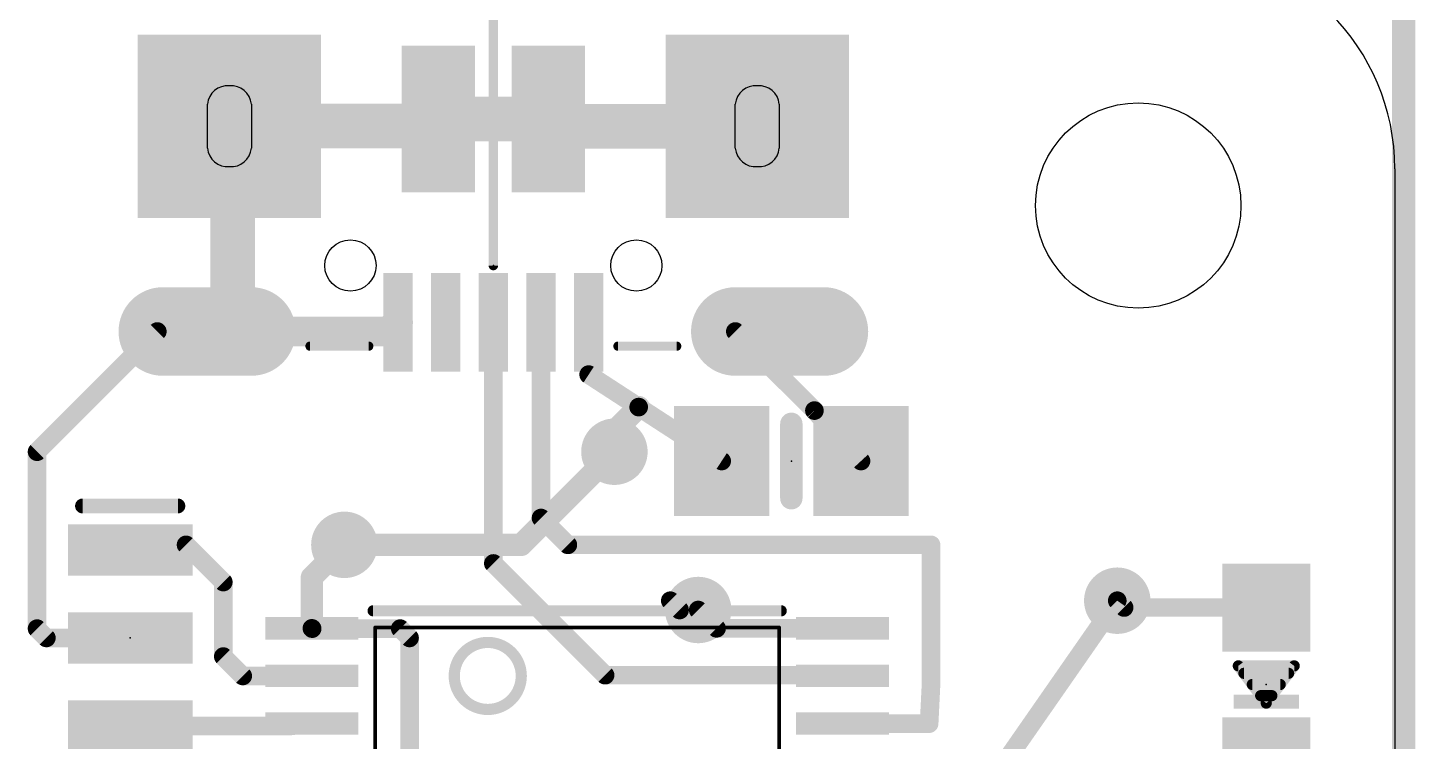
# Model space of a CAD drawing. Extents: x -9.8 to 65.3, y -0.3 to 69.2.
# Drawn here: x 46.35 to 65.28, y 45.71 to 55.44 of the extents above; entities that cross this region are included whole.
import ezdxf

# ---------------------------------------------------------------- set-up
doc = ezdxf.new("R2010")
doc.units = 0
for name, color, linetype in [('1', 12, 'CONTINUOUS'), ('16', 132, 'CONTINUOUS'), ('17', 110, 'CONTINUOUS'), ('18', 110, 'CONTINUOUS'), ('20', 53, 'CONTINUOUS'), ('21', 40, 'CONTINUOUS'), ('23', 40, 'CONTINUOUS'), ('47', 253, 'CONTINUOUS')]:
    doc.layers.add(name, color=color, linetype=linetype)

# ---------------------------------------------------------------- blocks, each defined once
blk = doc.blocks.new('RECT')
blk.add_solid([(-0.5, -0.5), (0.5, -0.5), (-0.5, 0.5), (0.5, 0.5)])
blk = doc.blocks.new('OFFSETP100')
at = {"const_width": 1}
blk.add_lwpolyline([(0, 0), (1, 0)], dxfattribs=at)
at = {"const_width": 0.5}
for points in [[(0, 0.25, 1), (0, -0.25)], [(1, -0.25, 1), (1, 0.25)]]:
    blk.add_lwpolyline(points, format="xyb", dxfattribs=at)
blk = doc.blocks.new('SQUAREP')
blk.add_solid([(-0.5, -0.5), (0.5, -0.5), (-0.5, 0.5), (0.5, 0.5)])
blk = doc.blocks.new('ROUNDV')
at = {"const_width": 0.5}
blk.add_lwpolyline([(0, -0.25, 1), (0, 0.25, 1), (0, -0.25)], format="xyb", dxfattribs=at)

msp = doc.modelspace()

# ---------------------------------------------------------------- linework, layer by layer
at = {"layer": '1'}
for points, const_width in [([(51.955, 54.197), (51.86, 54.102)], 0.6096), ([(51.955, 54.197), (53.455, 54.197)], 0.6096), ([(53.455, 54.197), (53.555, 54.097)], 0.6096), ([(49.022, 54.102), (49.149, 54.102)], 0.6096), ([(49.149, 51.553), (49.149, 54.102)], 0.6096), ([(51.86, 54.102), (49.149, 54.102)], 0.6096), ([(53.555, 54.097), (56.305, 54.097)], 0.6096), ([(49.405, 51.297), (49.149, 51.553)], 0.6096), ([(51.28, 51.297), (49.405, 51.297)], 0.4064), ([(51.405, 51.422), (51.28, 51.297)], 0.4064), ([(52.705, 51.422), (52.705, 48.133)], 0.254), ([(53.355, 51.422), (53.355, 48.753)], 0.254), ([(54.005, 51.422), (54.005, 50.709)], 0.254), ([(46.482, 49.657), (48.122, 51.297)], 0.254), ([(48.122, 51.297), (49.405, 51.297)], 0.254), ([(57.084, 50.218), (56.005, 51.297)], 0.254), ([(54.005, 50.709), (54.687, 50.2657)], 0.254), ([(54.687, 50.2657), (54.356, 49.9348)], 0.3048), ([(54.687, 50.2657), (55.819, 49.53)], 0.254), ([(57.719, 49.53), (57.084, 50.218)], 0.254), ([(54.356, 49.9348), (54.356, 49.657)], 0.3048), ([(46.482, 47.244), (46.482, 49.657)], 0.254), ([(53.355, 48.753), (53.721, 48.387)], 0.254), ([(48.514, 48.387), (47.568, 48.387)], 0.254), ([(47.568, 48.387), (47.752, 48.317)], 0.254), ([(49.022, 47.879), (48.514, 48.387)], 0.254), ([(50.673, 48.387), (50.2302, 47.9442)], 0.3048), ([(53.721, 48.387), (58.674, 48.387)], 0.254), ([(58.674, 48.387), (58.674, 46.482)], 0.254), ([(52.705, 48.133), (54.229, 46.609)], 0.254), ([(50.2302, 47.9442), (50.2302, 47.248)], 0.3048), ([(49.022, 46.863), (49.022, 47.879)], 0.254), ([(61.307, 47.532), (61.214, 47.625)], 0.254), ([(55.749, 47.248), (55.499, 47.498)], 0.254), ([(63.246, 47.532), (61.307, 47.532)], 0.254), ([(46.609, 47.117), (46.482, 47.244)], 0.254), ([(50.2342, 47.244), (50.2302, 47.248)], 0.254), ([(51.435, 47.244), (50.2342, 47.244)], 0.254), ([(51.562, 47.117), (51.435, 47.244)], 0.254), ([(57.4658, 47.248), (55.749, 47.248)], 0.254), ([(47.752, 47.117), (46.609, 47.117)], 0.254), ([(51.562, 45.466), (51.562, 47.117)], 0.254), ([(49.287, 46.598), (49.022, 46.863)], 0.254), ([(50.2302, 46.598), (49.287, 46.598)], 0.254), ([(54.229, 46.609), (57.2008, 46.609)], 0.254), ([(57.2008, 46.609), (57.4658, 46.598)], 0.254), ([(58.674, 46.482), (58.648, 45.948)], 0.254), ([(47.752, 45.917), (49.9452, 45.917)], 0.254), ([(49.9452, 45.917), (50.2302, 45.948)], 0.254), ([(58.648, 45.948), (57.4658, 45.948)], 0.254)]:
    msp.add_lwpolyline(points, dxfattribs=dict(at, const_width=const_width))
for points, const_width in [([(51.955, 54.3494, 1), (51.955, 54.0446)], 0.3048), ([(52.0628, 54.0892, 1), (51.8472, 54.3048)], 0.3048), ([(53.5628, 54.3048, 1), (53.3472, 54.0892)], 0.3048), ([(53.455, 54.0446, 1), (53.455, 54.3494)], 0.3048), ([(49.022, 54.2544, 1), (49.022, 53.9496)], 0.3048), ([(49.3014, 54.102, 1), (48.9966, 54.102)], 0.3048), ([(49.149, 54.2544, 1), (49.149, 53.9496)], 0.3048), ([(49.149, 53.9496, 1), (49.149, 54.2544)], 0.3048), ([(51.7522, 54.2098, 1), (51.9678, 53.9942)], 0.3048), ([(51.86, 53.9496, 1), (51.86, 54.2544)], 0.3048), ([(53.555, 54.2494, 1), (53.555, 53.9446)], 0.3048), ([(53.4472, 53.9892, 1), (53.6628, 54.2048)], 0.3048), ([(56.305, 53.9446, 1), (56.305, 54.2494)], 0.3048), ([(49.2568, 51.6608, 1), (49.0412, 51.4452)], 0.3048), ([(48.9966, 51.553, 1), (49.3014, 51.553)], 0.3048), ([(49.2972, 51.1892, 1), (49.5128, 51.4048)], 0.3048), ([(49.405, 51.3986, 1), (49.405, 51.1954)], 0.2032), ([(51.28, 51.1954, 1), (51.28, 51.3986)], 0.2032), ([(51.4768, 51.3502, 1), (51.3332, 51.4938)], 0.2032), ([(52.7685, 51.422, 1), (52.6415, 51.422)], 0.127), ([(53.4185, 51.422, 1), (53.2915, 51.422)], 0.127), ([(54.0685, 51.422, 1), (53.9415, 51.422)], 0.127), ([(48.122, 51.3605, 1), (48.122, 51.2335)], 0.127), ([(48.1669, 51.2521, 1), (48.0771, 51.3419)], 0.127), ([(49.405, 51.2335, 1), (49.405, 51.3605)], 0.127), ([(51.2082, 51.3688, 1), (51.3518, 51.2252)], 0.2032), ([(56.0499, 51.3419, 1), (55.9601, 51.2521)], 0.127), ([(54.0396, 50.7622, 1), (53.9704, 50.6558)], 0.127), ([(53.9415, 50.709, 1), (54.0685, 50.709)], 0.127), ([(54.7409, 50.2119, 1), (54.6331, 50.3196)], 0.1524), ([(54.7216, 50.319, 1), (54.6524, 50.2125)], 0.127), ([(54.6524, 50.2125, 1), (54.7216, 50.319)], 0.127), ([(57.1307, 50.2611, 1), (57.0373, 50.1749)], 0.127), ([(57.0391, 50.1731, 1), (57.1289, 50.2629)], 0.127), ([(54.4322, 49.9348, 1), (54.2798, 49.9348)], 0.1524), ([(54.3021, 49.9886, 1), (54.4099, 49.8809)], 0.1524), ([(46.5455, 49.657, 1), (46.4185, 49.657)], 0.127), ([(46.4371, 49.7019, 1), (46.5269, 49.6121)], 0.127), ([(54.2798, 49.657, 1), (54.4322, 49.657)], 0.1524), ([(55.7844, 49.4768, 1), (55.8536, 49.5832)], 0.127), ([(57.6723, 49.4869, 1), (57.7657, 49.5731)], 0.127), ([(53.3999, 48.7979, 1), (53.3101, 48.7081)], 0.127), ([(53.2915, 48.753, 1), (53.4185, 48.753)], 0.127), ([(47.5906, 48.4464, 1), (47.5454, 48.3276)], 0.127), ([(47.568, 48.4505, 1), (47.568, 48.3235)], 0.127), ([(48.5589, 48.4319, 1), (48.4691, 48.3421)], 0.127), ([(48.514, 48.3235, 1), (48.514, 48.4505)], 0.127), ([(50.7269, 48.3331, 1), (50.6191, 48.4409)], 0.1524), ([(53.721, 48.4505, 1), (53.721, 48.3235)], 0.127), ([(53.6761, 48.3421, 1), (53.7659, 48.4319)], 0.127), ([(58.7375, 48.387, 1), (58.6105, 48.387)], 0.127), ([(58.674, 48.3235, 1), (58.674, 48.4505)], 0.127), ([(47.7294, 48.2576, 1), (47.7746, 48.3764)], 0.127), ([(52.7499, 48.1779, 1), (52.6601, 48.0881)], 0.127), ([(50.3064, 47.9442, 1), (50.154, 47.9442)], 0.1524), ([(50.1763, 47.9981, 1), (50.2841, 47.8903)], 0.1524), ([(52.6415, 48.133, 1), (52.7685, 48.133)], 0.127), ([(49.0855, 47.879, 1), (48.9585, 47.879)], 0.127), ([(48.9771, 47.8341, 1), (49.0669, 47.9239)], 0.127), ([(61.2589, 47.6699, 1), (61.1691, 47.5801)], 0.127), ([(55.5439, 47.5429, 1), (55.4541, 47.4531)], 0.127), ([(61.307, 47.5955, 1), (61.307, 47.4685)], 0.127), ([(61.2621, 47.4871, 1), (61.3519, 47.5769)], 0.127), ([(63.246, 47.4685, 1), (63.246, 47.5955)], 0.127), ([(46.5269, 47.2889, 1), (46.4371, 47.1991)], 0.127), ([(46.4185, 47.244, 1), (46.5455, 47.244)], 0.127), ([(50.154, 47.248, 1), (50.3064, 47.248)], 0.1524), ([(50.2751, 47.2929, 1), (50.1853, 47.2031)], 0.127), ([(50.2342, 47.3075, 1), (50.2342, 47.1805)], 0.127), ([(50.1893, 47.1991, 1), (50.2791, 47.2889)], 0.127), ([(51.4799, 47.2889, 1), (51.3901, 47.1991)], 0.127), ([(51.435, 47.1805, 1), (51.435, 47.3075)], 0.127), ([(55.749, 47.3115, 1), (55.749, 47.1845)], 0.127), ([(55.7041, 47.2031, 1), (55.7939, 47.2929)], 0.127), ([(57.4658, 47.1845, 1), (57.4658, 47.3115)], 0.127), ([(46.609, 47.1805, 1), (46.609, 47.0535)], 0.127), ([(46.5641, 47.0721, 1), (46.6539, 47.1619)], 0.127), ([(47.752, 47.0535, 1), (47.752, 47.1805)], 0.127), ([(51.6255, 47.117, 1), (51.4985, 47.117)], 0.127), ([(51.5171, 47.0721, 1), (51.6069, 47.1619)], 0.127), ([(49.0669, 46.9079, 1), (48.9771, 46.8181)], 0.127), ([(48.9585, 46.863, 1), (49.0855, 46.863)], 0.127), ([(49.287, 46.6615, 1), (49.287, 46.5345)], 0.127), ([(49.2421, 46.5531, 1), (49.3319, 46.6429)], 0.127), ([(50.2302, 46.5345, 1), (50.2302, 46.6615)], 0.127), ([(54.229, 46.6725, 1), (54.229, 46.5455)], 0.127), ([(54.1841, 46.5641, 1), (54.2739, 46.6539)], 0.127), ([(57.2034, 46.6724, 1), (57.1982, 46.5456)], 0.127), ([(57.2008, 46.5455, 1), (57.2008, 46.6725)], 0.127), ([(57.4632, 46.5346, 1), (57.4684, 46.6614)], 0.127), ([(58.7374, 46.4789, 1), (58.6106, 46.4851)], 0.127), ([(58.6105, 46.482, 1), (58.7375, 46.482)], 0.127), ([(47.752, 45.9805, 1), (47.752, 45.8535)], 0.127), ([(49.9383, 45.9801, 1), (49.9521, 45.8539)], 0.127), ([(49.9452, 45.8535, 1), (49.9452, 45.9805)], 0.127), ([(50.2371, 45.8849, 1), (50.2233, 46.0111)], 0.127), ([(57.4658, 46.0115, 1), (57.4658, 45.8845)], 0.127), ([(58.5846, 45.9511, 1), (58.7114, 45.9449)], 0.127), ([(58.648, 45.8845, 1), (58.648, 46.0115)], 0.127)]:
    msp.add_lwpolyline(points, format="xyb", dxfattribs=dict(at, const_width=const_width))
at = {"layer": '16'}
for points, const_width in [([(65.151, -0.127), (65.151, 57.023)], 0.254), ([(54.356, 49.657), (53.086, 48.387)], 0.3048), ([(53.086, 48.387), (50.673, 48.387)], 0.3048), ([(55.245, 47.498), (55.118, 47.625)], 0.254), ([(61.214, 47.625), (59.182, 44.704)], 0.254), ([(55.499, 47.498), (55.245, 47.498)], 0.254)]:
    msp.add_lwpolyline(points, dxfattribs=dict(at, const_width=const_width))
for points, const_width in [([(54.4099, 49.6031, 1), (54.3021, 49.7109)], 0.1524), ([(50.673, 48.4632, 1), (50.673, 48.3108)], 0.1524), ([(53.0321, 48.4409, 1), (53.1399, 48.3331)], 0.1524), ([(53.086, 48.3108, 1), (53.086, 48.4632)], 0.1524), ([(55.1629, 47.6699, 1), (55.0731, 47.5801)], 0.127), ([(61.2661, 47.5887, 1), (61.1619, 47.6613)], 0.127), ([(55.245, 47.5615, 1), (55.245, 47.4345)], 0.127), ([(55.2001, 47.4531, 1), (55.2899, 47.5429)], 0.127), ([(55.499, 47.4345, 1), (55.499, 47.5615)], 0.127)]:
    msp.add_lwpolyline(points, format="xyb", dxfattribs=dict(at, const_width=const_width))
at = {"layer": '20'}
for p, q in [((48.805, 53.797), (48.805, 54.397)), ((49.405, 54.397), (49.405, 53.797)), ((56.005, 53.797), (56.005, 54.397)), ((56.605, 54.397), (56.605, 53.797)), ((65, 53.515), (65, 3.015))]:
    msp.add_line(p, q, dxfattribs=at)
for centre, radius in [((61.5, 53.015), 1.4), ((50.755, 52.197), 0.35), ((54.655, 52.197), 0.35)]:
    msp.add_circle(centre, radius, dxfattribs=at)
for centre, radius, start, end in [((62, 53.515), 3, 0, 90), ((49.08, 54.372), 0.2761, 84.8056, 174.8056), ((49.13, 54.372), 0.2761, 5.1944, 95.1944), ((56.28, 54.372), 0.2761, 84.8056, 174.8056), ((56.33, 54.372), 0.2761, 5.1944, 95.1944), ((49.08, 53.822), 0.2761, 185.1944, 275.1944), ((49.13, 53.822), 0.2761, 264.8056, 354.8056), ((56.28, 53.822), 0.2761, 185.1944, 275.1944), ((56.33, 53.822), 0.2761, 264.8056, 354.8056)]:
    msp.add_arc(centre, radius, start, end, dxfattribs=at)
at = {"layer": '21'}
for points, const_width in [([(50.205, 51.1288, 1), (50.205, 51.0652)], 0.0635), ([(51.005, 51.0652, 1), (51.005, 51.1288)], 0.0635), ([(54.405, 51.1288, 1), (54.405, 51.0652)], 0.0635), ([(55.205, 51.0652, 1), (55.205, 51.1288)], 0.0635), ([(56.8452, 50.038, 1), (56.6928, 50.038)], 0.1524), ([(47.102, 48.9678, 1), (47.102, 48.8662)], 0.1016), ([(48.402, 48.8662, 1), (48.402, 48.9678)], 0.1016), ([(56.6928, 49.022, 1), (56.8452, 49.022)], 0.1524), ([(51.0652, 47.5257, 1), (51.0652, 47.4495)], 0.0762), ([(56.6308, 47.4495, 1), (56.6308, 47.5257)], 0.0762), ([(51.1065, 47.259, 1), (51.0811, 47.259)], 0.0254), ([(51.0938, 47.2717, 1), (51.0938, 47.2463)], 0.0254), ([(52.6288, 46.1414, 1), (52.6288, 47.0558, 1), (52.6288, 46.1414)], 0.1524), ([(56.6149, 47.259, 1), (56.5895, 47.259)], 0.0254), ([(56.6022, 47.2463, 1), (56.6022, 47.2717)], 0.0254), ([(62.865, 46.7741, 1), (62.865, 46.6979)], 0.0762), ([(62.8955, 46.7589, 1), (62.8345, 46.7131)], 0.0762), ([(63.6575, 46.7131, 1), (63.5965, 46.7589)], 0.0762), ([(63.627, 46.6979, 1), (63.627, 46.7741)], 0.0762), ([(62.9412, 46.6725, 1), (62.9412, 46.5963)], 0.0762), ([(63.0555, 46.5201, 1), (63.0555, 46.4439)], 0.0762), ([(63.4365, 46.4439, 1), (63.4365, 46.5201)], 0.0762), ([(63.5508, 46.5963, 1), (63.5508, 46.6725)], 0.0762), ([(63.1698, 46.3677, 1), (63.1698, 46.2915)], 0.0762), ([(63.3222, 46.2915, 1), (63.3222, 46.3677)], 0.0762), ([(63.2155, 46.2509, 1), (63.2765, 46.2051)], 0.0762), ([(63.2155, 46.2051, 1), (63.2765, 46.2509)], 0.0762)]:
    msp.add_lwpolyline(points, format="xyb", dxfattribs=dict(at, const_width=const_width))
for points, const_width in [([(51.005, 51.097), (50.205, 51.097)], 0.127), ([(55.205, 51.097), (54.405, 51.097)], 0.127), ([(56.769, 50.038), (56.769, 49.022)], 0.3048), ([(47.102, 48.917), (48.402, 48.917)], 0.2032), ([(51.0652, 47.4876), (56.6308, 47.4876)], 0.1524), ([(51.0938, 47.259), (51.0938, 41.387)], 0.0508), ([(51.0938, 47.259), (56.6022, 47.259)], 0.0508), ([(56.6022, 41.387), (56.6022, 47.259)], 0.0508), ([(63.627, 46.736), (62.865, 46.736)], 0.1524), ([(62.865, 46.736), (63.246, 46.228)], 0.1524), ([(63.246, 46.228), (63.627, 46.736)], 0.1524), ([(62.9412, 46.6344), (63.5508, 46.6344)], 0.1524), ([(63.0555, 46.482), (63.4365, 46.482)], 0.1524), ([(63.1698, 46.3296), (63.3222, 46.3296)], 0.1524)]:
    msp.add_lwpolyline(points, dxfattribs=dict(at, const_width=const_width))
at = {"layer": '23'}
for p in [(52.705, 52.197), (56.769, 49.53), (47.752, 47.117), (63.246, 46.482)]:
    msp.add_point(p, dxfattribs=at)
at = {"layer": '47', "const_width": 0.13}
for points in [[(65.024, 45.593), (65.024, 68.752)], [(52.705, 52.197), (52.705, 63.926)]]:
    msp.add_lwpolyline(points, dxfattribs=at)
at = {"layer": '47', "const_width": 0.065}
msp.add_lwpolyline([(52.6725, 52.197, 1), (52.7375, 52.197)], format="xyb", dxfattribs=at)

# ---------------------------------------------------------------- block references
at = {"layer": '1', "xscale": 2, "rotation": 270}
for p in [(51.955, 54.197), (53.455, 54.197)]:
    msp.add_blockref('RECT', p, dxfattribs=at)
at = {"layer": '1'}
for p, xscale, yscale, rotation in [((51.405, 51.422), 0.4, 1.35, 180), ((52.055, 51.422), 0.4, 1.35, 180), ((52.705, 51.422), 0.4, 1.35, 180), ((53.355, 51.422), 0.4, 1.35, 180), ((54.005, 51.422), 0.4, 1.35, 180), ((47.752, 48.317), 0.7, 1.7, 270), ((63.246, 47.532), 1.2, 1.2, 180), ((47.752, 47.117), 0.7, 1.7, 270), ((50.2302, 47.248), 0.3048, 1.27, 270), ((57.4658, 47.248), 0.3048, 1.27, 270), ((50.2302, 46.598), 0.3048, 1.27, 270), ((57.4658, 46.598), 0.3048, 1.27, 270), ((47.752, 45.917), 0.7, 1.7, 270), ((50.2302, 45.948), 0.3048, 1.27, 270), ((57.4658, 45.948), 0.3048, 1.27, 270), ((63.246, 45.432), 1.2, 1.2, 180)]:
    msp.add_blockref('RECT', p, dxfattribs=dict(at, xscale=xscale, yscale=yscale, rotation=rotation))
at = {"layer": '1', "xscale": 1.3, "yscale": 1.5}
for p in [(55.819, 49.53), (57.719, 49.53)]:
    msp.add_blockref('RECT', p, dxfattribs=at)
at = {"layer": '17'}
for name, p, xscale, yscale, rotation in [('SQUAREP', (49.105, 54.097), 2.5, 2.5, 270), ('SQUAREP', (49.105, 54.097), 2.5, 2.5, 270), ('SQUAREP', (56.305, 54.097), 2.5, 2.5, 270), ('SQUAREP', (56.305, 54.097), 2.5, 2.5, 270), ('OFFSETP100', (49.405, 51.297), 1.208, 1.208, 180), ('OFFSETP100', (49.405, 51.297), 1.208, 1.208, 180)]:
    msp.add_blockref(name, p, dxfattribs=dict(at, xscale=xscale, yscale=yscale, rotation=rotation))
at = {"layer": '17', "xscale": 1.208, "yscale": 1.208}
msp.add_blockref('OFFSETP100', (56.005, 51.297), dxfattribs=at)
msp.add_blockref('OFFSETP100', (56.005, 51.297), dxfattribs=at)
at = {"layer": '18', "xscale": 0.9064, "yscale": 0.9064}
for p in [(54.356, 49.657), (54.356, 49.657), (50.673, 48.387), (50.673, 48.387), (61.214, 47.625), (61.214, 47.625), (55.499, 47.498), (55.499, 47.498)]:
    msp.add_blockref('ROUNDV', p, dxfattribs=at)
at = {"layer": '21', "xscale": 0.889, "yscale": 0.1905, "rotation": 180}
msp.add_blockref('RECT', (63.246, 46.2463), dxfattribs=at)

doc.saveas('drawing.dxf')
